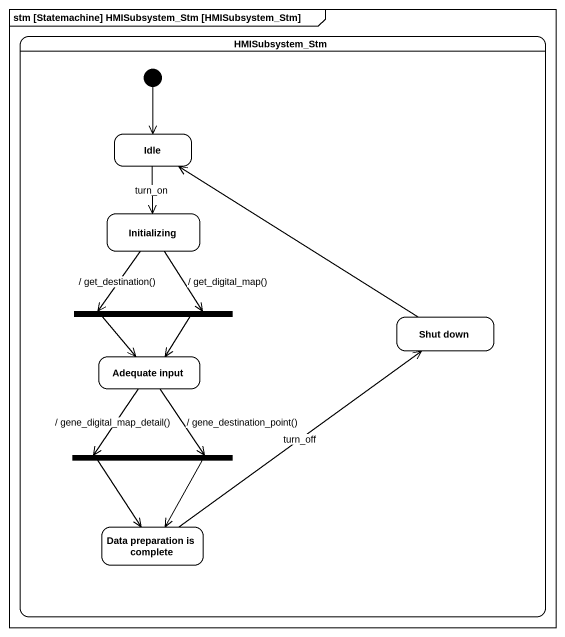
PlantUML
@startuml
mainframe stm [Statemachine] HMISubsystem_Stm [HMISubsystem_Stm]
hide empty description
state HMISubsystem_Stm {
  state Idle
  state Initializing
  state fork1 <<fork>>
  state "Shut down" as Shut_down
  state "Adequate input" as Adequate_input
  state fork2 <<fork>>
  state "Data preparation is complete" as Data_preparation_is_complete
  [*] --> Idle
}
Idle --> Initializing : turn_on
Initializing --> fork1 : / get_destination()
Initializing --> fork1 : / get_digital_map()
fork1 --> Adequate_input
fork1 --> Adequate_input
Shut_down -up-> Idle
Adequate_input --> fork2 : / gene_digital_map_detail()
Adequate_input --> fork2 : / gene_destination_point()
fork2 --> Data_preparation_is_complete
fork2 --> Data_preparation_is_complete
Data_preparation_is_complete -up-> Shut_down : turn_off
@enduml
